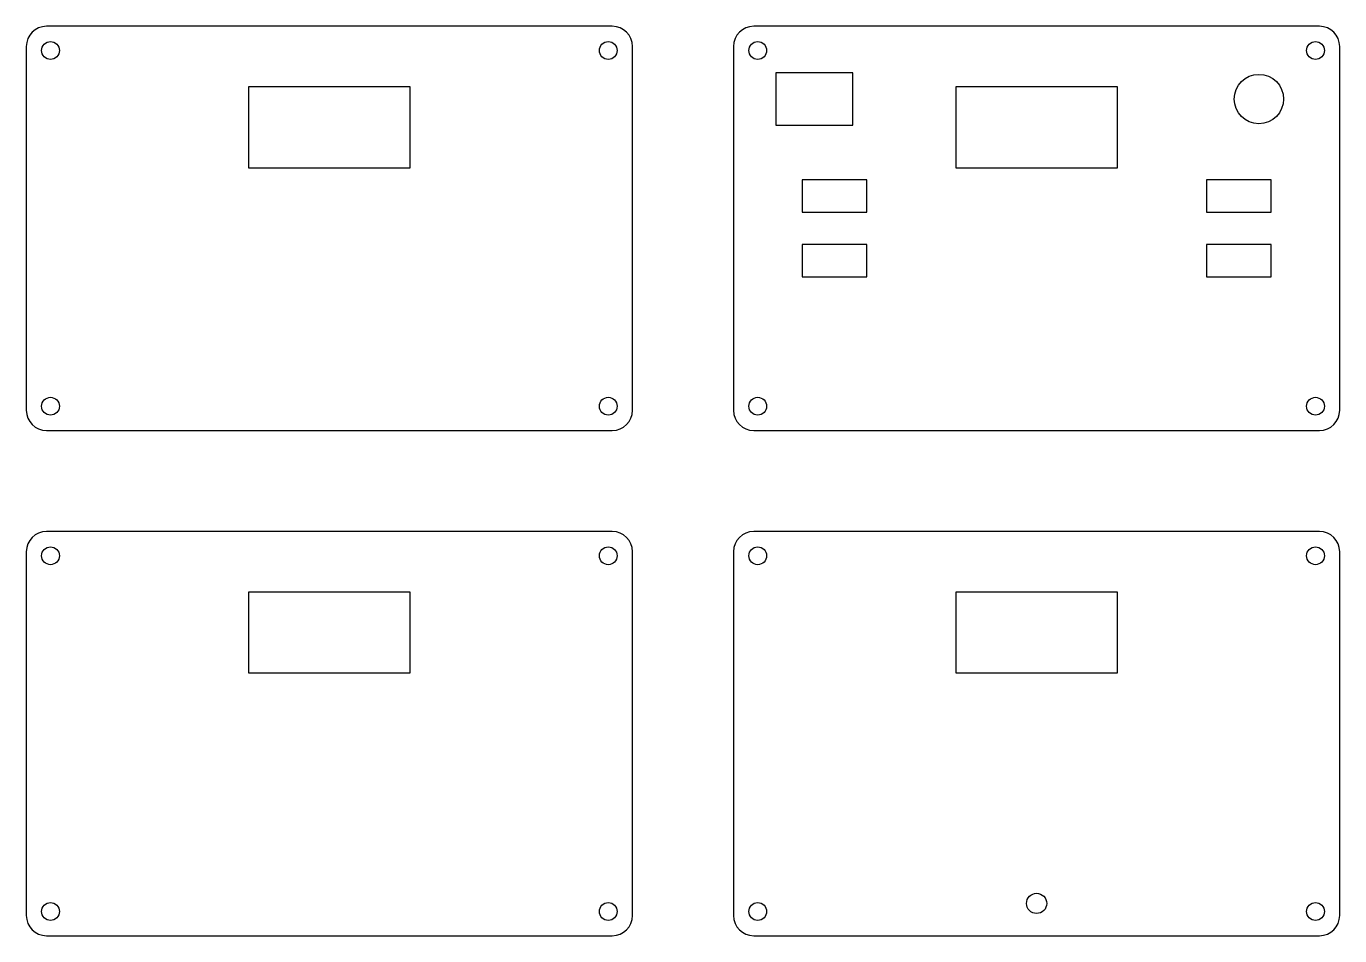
# Model space of a CAD drawing. Header units: millimetres. Extents: x 10 to 335, y 35 to 260.
import ezdxf

# ---------------------------------------------------------------- set-up
doc = ezdxf.new("R2010")
doc.units = ezdxf.units.MM
doc.layers.add('CUT_HOLES', color=1, linetype='CONTINUOUS')
doc.layers.add('CUT_OUTLINE', color=5, linetype='CONTINUOUS')

msp = doc.modelspace()

# ---------------------------------------------------------------- linework, layer by layer
at = {"layer": 'CUT_HOLES'}
for p, q in [((214.5, 248.5), (195.5, 248.5)), ((195.5, 248.5), (195.5, 235.5)), ((214.5, 235.5), (214.5, 248.5)), ((105, 245), (65, 245)), ((65, 245), (65, 225)), ((105, 225), (105, 245)), ((280, 245), (240, 245)), ((240, 245), (240, 225)), ((280, 225), (280, 245)), ((195.5, 235.5), (214.5, 235.5)), ((65, 225), (105, 225)), ((240, 225), (280, 225)), ((218, 222), (202, 222)), ((202, 222), (202, 214)), ((218, 214), (218, 222)), ((318, 222), (302, 222)), ((302, 222), (302, 214)), ((318, 214), (318, 222)), ((202, 214), (218, 214)), ((302, 214), (318, 214)), ((218, 206), (202, 206)), ((202, 206), (202, 198)), ((218, 198), (218, 206)), ((318, 206), (302, 206)), ((302, 206), (302, 198)), ((318, 198), (318, 206)), ((202, 198), (218, 198)), ((302, 198), (318, 198)), ((105, 120), (65, 120)), ((65, 120), (65, 100)), ((105, 100), (105, 120)), ((280, 120), (240, 120)), ((240, 120), (240, 100)), ((280, 100), (280, 120)), ((65, 100), (105, 100)), ((240, 100), (280, 100))]:
    msp.add_line(p, q, dxfattribs=at)
for centre, radius in [((16, 254), 2.2), ((154, 254), 2.2), ((191, 254), 2.2), ((329, 254), 2.2), ((315, 242), 6.1), ((16, 166), 2.2), ((154, 166), 2.2), ((191, 166), 2.2), ((329, 166), 2.2), ((16, 129), 2.2), ((154, 129), 2.2), ((191, 129), 2.2), ((329, 129), 2.2), ((260, 43), 2.5), ((16, 41), 2.2), ((154, 41), 2.2), ((191, 41), 2.2), ((329, 41), 2.2)]:
    msp.add_circle(centre, radius, dxfattribs=at)
at = {"layer": 'CUT_OUTLINE'}
for p, q in [((155, 260), (15, 260)), ((330, 260), (190, 260)), ((10, 255), (10, 165)), ((160, 165), (160, 255)), ((185, 255), (185, 165)), ((335, 165), (335, 255)), ((15, 160), (155, 160)), ((190, 160), (330, 160)), ((155, 135), (15, 135)), ((330, 135), (190, 135)), ((10, 130), (10, 40)), ((160, 40), (160, 130)), ((185, 130), (185, 40)), ((335, 40), (335, 130)), ((15, 35), (155, 35)), ((190, 35), (330, 35))]:
    msp.add_line(p, q, dxfattribs=at)
for centre, start, end in [((15, 255), 90, 180), ((155, 255), 0, 90), ((190, 255), 90, 180), ((330, 255), 0, 90), ((15, 165), 180, 270), ((155, 165), 270, 360), ((190, 165), 180, 270), ((330, 165), 270, 360), ((15, 130), 90, 180), ((155, 130), 0, 90), ((190, 130), 90, 180), ((330, 130), 0, 90), ((15, 40), 180, 270), ((155, 40), 270, 360), ((190, 40), 180, 270), ((330, 40), 270, 360)]:
    msp.add_arc(centre, 5, start, end, dxfattribs=at)

doc.saveas('drawing.dxf')
